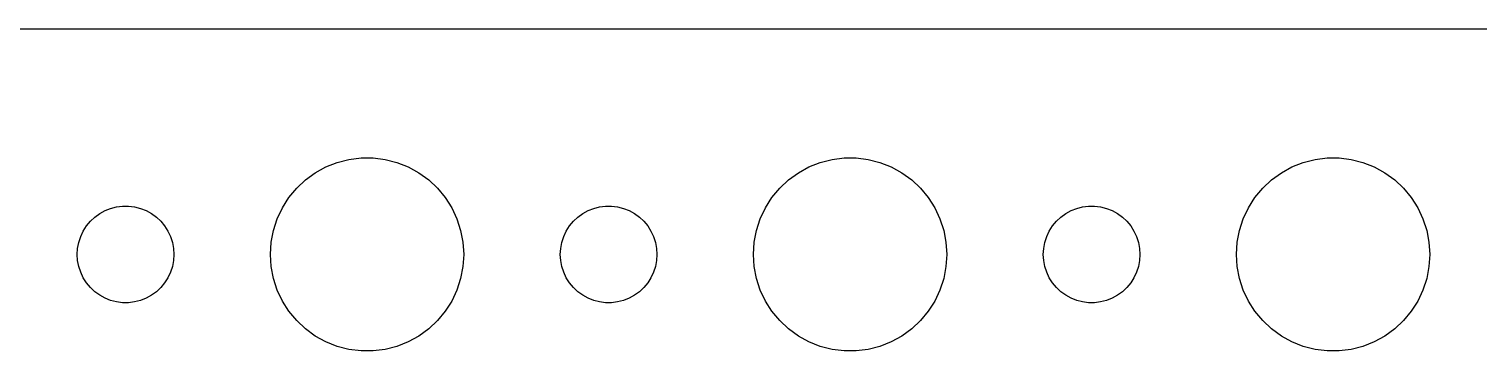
# Model space of a CAD drawing. Header units: metres. Extents: x -180 to 180, y -22 to 22.
# Drawn here: x -93 to -48, y 12.01 to 21.99 of the extents above; entities that cross this region are included whole.
import ezdxf

# ---------------------------------------------------------------- set-up
doc = ezdxf.new("R2010")
doc.units = ezdxf.units.M

msp = doc.modelspace()

# ---------------------------------------------------------------- linework, layer by layer
for p, q in [((174.814, 21.9901), (-174.814, 21.9901)), ((-84.1075, 17.533), (-83.7773, 17.7145)), ((-83.7773, 17.7145), (-83.427, 17.8532)), ((-83.427, 17.8532), (-83.0621, 17.9469)), ((-83.0621, 17.9469), (-82.6884, 17.9941)), ((-82.6884, 17.9941), (-82.3116, 17.9941)), ((-82.3116, 17.9941), (-81.9379, 17.9469)), ((-81.9379, 17.9469), (-81.573, 17.8532)), ((-81.573, 17.8532), (-81.2227, 17.7145)), ((-81.2227, 17.7145), (-80.8925, 17.533)), ((-69.1075, 17.533), (-68.7773, 17.7145)), ((-68.7773, 17.7145), (-68.427, 17.8532)), ((-68.427, 17.8532), (-68.0621, 17.9469)), ((-68.0621, 17.9469), (-67.6884, 17.9941)), ((-67.6884, 17.9941), (-67.3116, 17.9941)), ((-67.3116, 17.9941), (-66.9379, 17.9469)), ((-66.9379, 17.9469), (-66.573, 17.8532)), ((-66.573, 17.8532), (-66.2227, 17.7145)), ((-66.2227, 17.7145), (-65.8925, 17.533)), ((-54.1075, 17.533), (-53.7773, 17.7145)), ((-53.7773, 17.7145), (-53.427, 17.8532)), ((-53.427, 17.8532), (-53.0621, 17.9469)), ((-53.0621, 17.9469), (-52.6884, 17.9941)), ((-52.6884, 17.9941), (-52.3116, 17.9941)), ((-52.3116, 17.9941), (-51.9379, 17.9469)), ((-51.9379, 17.9469), (-51.5729, 17.8532)), ((-51.5729, 17.8532), (-51.2227, 17.7145)), ((-51.2227, 17.7145), (-50.8925, 17.533)), ((-84.6869, 17.0536), (-84.4123, 17.3115)), ((-84.4123, 17.3115), (-84.1075, 17.533)), ((-80.8925, 17.533), (-80.5877, 17.3115)), ((-80.5877, 17.3115), (-80.3131, 17.0536)), ((-69.6869, 17.0536), (-69.4123, 17.3115)), ((-69.4123, 17.3115), (-69.1075, 17.533)), ((-65.8925, 17.533), (-65.5877, 17.3115)), ((-65.5877, 17.3115), (-65.3131, 17.0536)), ((-54.6869, 17.0536), (-54.4123, 17.3115)), ((-54.4123, 17.3115), (-54.1075, 17.533)), ((-50.8925, 17.533), (-50.5877, 17.3115)), ((-50.5877, 17.3115), (-50.3131, 17.0536)), ((-85.1289, 16.4453), (-84.927, 16.7634)), ((-84.927, 16.7634), (-84.6869, 17.0536)), ((-80.3131, 17.0536), (-80.073, 16.7634)), ((-80.073, 16.7634), (-79.8711, 16.4453)), ((-70.1289, 16.4453), (-69.927, 16.7634)), ((-69.927, 16.7634), (-69.6869, 17.0536)), ((-65.3131, 17.0536), (-65.073, 16.7634)), ((-65.073, 16.7634), (-64.8711, 16.4453)), ((-55.1289, 16.4453), (-54.927, 16.7634)), ((-54.927, 16.7634), (-54.6869, 17.0536)), ((-50.3131, 17.0536), (-50.0729, 16.7634)), ((-50.0729, 16.7634), (-49.8711, 16.4453)), ((-90.9561, 16.1558), (-90.8037, 16.2665)), ((-90.8037, 16.2665), (-90.6387, 16.3572)), ((-90.6387, 16.3572), (-90.4635, 16.4266)), ((-90.4635, 16.4266), (-90.2811, 16.4734)), ((-90.2811, 16.4734), (-90.0942, 16.497)), ((-90.0942, 16.497), (-89.9058, 16.497)), ((-89.9058, 16.497), (-89.7189, 16.4734)), ((-89.7189, 16.4734), (-89.5365, 16.4266)), ((-89.5365, 16.4266), (-89.3613, 16.3572)), ((-89.3613, 16.3572), (-89.1963, 16.2665)), ((-89.1963, 16.2665), (-89.0439, 16.1558)), ((-85.2893, 16.1044), (-85.1289, 16.4453)), ((-79.8711, 16.4453), (-79.7107, 16.1044)), ((-75.9561, 16.1558), (-75.8037, 16.2665)), ((-75.8037, 16.2665), (-75.6387, 16.3572)), ((-75.6387, 16.3572), (-75.4635, 16.4266)), ((-75.4635, 16.4266), (-75.2811, 16.4734)), ((-75.2811, 16.4734), (-75.0942, 16.497)), ((-75.0942, 16.497), (-74.9058, 16.497)), ((-74.9058, 16.497), (-74.7189, 16.4734)), ((-74.7189, 16.4734), (-74.5365, 16.4266)), ((-74.5365, 16.4266), (-74.3613, 16.3572)), ((-74.3613, 16.3572), (-74.1963, 16.2665)), ((-74.1963, 16.2665), (-74.0439, 16.1558)), ((-70.2893, 16.1044), (-70.1289, 16.4453)), ((-64.8711, 16.4453), (-64.7107, 16.1044)), ((-60.9561, 16.1558), (-60.8037, 16.2665)), ((-60.8037, 16.2665), (-60.6387, 16.3572)), ((-60.6387, 16.3572), (-60.4635, 16.4266)), ((-60.4635, 16.4266), (-60.2811, 16.4734)), ((-60.2811, 16.4734), (-60.0942, 16.497)), ((-60.0942, 16.497), (-59.9058, 16.497)), ((-59.9058, 16.497), (-59.7189, 16.4734)), ((-59.7189, 16.4734), (-59.5365, 16.4266)), ((-59.5365, 16.4266), (-59.3613, 16.3572)), ((-59.3613, 16.3572), (-59.1963, 16.2665)), ((-59.1963, 16.2665), (-59.0439, 16.1558)), ((-55.2893, 16.1044), (-55.1289, 16.4453)), ((-49.8711, 16.4453), (-49.7107, 16.1044)), ((-91.3145, 15.7226), (-91.2135, 15.8817)), ((-91.2135, 15.8817), (-91.0934, 16.0268)), ((-91.0934, 16.0268), (-90.9561, 16.1558)), ((-89.0439, 16.1558), (-88.9065, 16.0268)), ((-88.9065, 16.0268), (-88.7865, 15.8817)), ((-88.7865, 15.8817), (-88.6855, 15.7226)), ((-85.4057, 15.7461), (-85.2893, 16.1044)), ((-79.7107, 16.1044), (-79.5943, 15.7461)), ((-76.3145, 15.7226), (-76.2135, 15.8817)), ((-76.2135, 15.8817), (-76.0934, 16.0268)), ((-76.0934, 16.0268), (-75.9561, 16.1558)), ((-74.0439, 16.1558), (-73.9065, 16.0268)), ((-73.9065, 16.0268), (-73.7865, 15.8817)), ((-73.7865, 15.8817), (-73.6855, 15.7226)), ((-70.4057, 15.7461), (-70.2893, 16.1044)), ((-64.7107, 16.1044), (-64.5943, 15.7461)), ((-61.3145, 15.7226), (-61.2135, 15.8817)), ((-61.2135, 15.8817), (-61.0934, 16.0268)), ((-61.0934, 16.0268), (-60.9561, 16.1558)), ((-59.0439, 16.1558), (-58.9065, 16.0268)), ((-58.9065, 16.0268), (-58.7865, 15.8817)), ((-58.7865, 15.8817), (-58.6855, 15.7226)), ((-55.4057, 15.7461), (-55.2893, 16.1044)), ((-49.7107, 16.1044), (-49.5942, 15.7461)), ((-91.4882, 15.188), (-91.4529, 15.373)), ((-91.4529, 15.373), (-91.3947, 15.5522)), ((-91.3947, 15.5522), (-91.3145, 15.7226)), ((-88.6855, 15.7226), (-88.6053, 15.5522)), ((-88.6053, 15.5522), (-88.5471, 15.373)), ((-88.5471, 15.373), (-88.5118, 15.188)), ((-85.5, 15), (-85.4763, 15.376)), ((-85.4763, 15.376), (-85.4057, 15.7461)), ((-79.5943, 15.7461), (-79.5237, 15.376)), ((-79.5237, 15.376), (-79.5, 15)), ((-76.4882, 15.188), (-76.4529, 15.373)), ((-76.4529, 15.373), (-76.3947, 15.5522)), ((-76.3947, 15.5522), (-76.3145, 15.7226)), ((-73.6855, 15.7226), (-73.6053, 15.5522)), ((-73.6053, 15.5522), (-73.5471, 15.373)), ((-73.5471, 15.373), (-73.5118, 15.188)), ((-70.5, 15), (-70.4763, 15.376)), ((-70.4763, 15.376), (-70.4057, 15.7461)), ((-64.5943, 15.7461), (-64.5237, 15.376)), ((-64.5237, 15.376), (-64.5, 15)), ((-61.4882, 15.188), (-61.4529, 15.373)), ((-61.4529, 15.373), (-61.3947, 15.5522)), ((-61.3947, 15.5522), (-61.3145, 15.7226)), ((-58.6855, 15.7226), (-58.6053, 15.5522)), ((-58.6053, 15.5522), (-58.5471, 15.373)), ((-58.5471, 15.373), (-58.5118, 15.188)), ((-55.5, 15), (-55.4763, 15.376)), ((-55.4763, 15.376), (-55.4057, 15.7461)), ((-49.5942, 15.7461), (-49.5237, 15.376)), ((-49.5237, 15.376), (-49.5, 15)), ((-91.5, 15), (-91.4882, 15.188)), ((-91.4882, 14.812), (-91.5, 15)), ((-88.5118, 15.188), (-88.5, 15)), ((-88.5, 15), (-88.5118, 14.812)), ((-85.4763, 14.624), (-85.5, 15)), ((-79.5, 15), (-79.5237, 14.624)), ((-76.5, 15), (-76.4882, 15.188)), ((-76.4882, 14.812), (-76.5, 15)), ((-73.5118, 15.188), (-73.5, 15)), ((-73.5, 15), (-73.5118, 14.812)), ((-70.4763, 14.624), (-70.5, 15)), ((-64.5, 15), (-64.5237, 14.624)), ((-61.5, 15), (-61.4882, 15.188)), ((-61.4882, 14.812), (-61.5, 15)), ((-58.5118, 15.188), (-58.5, 15)), ((-58.5, 15), (-58.5118, 14.812)), ((-55.4763, 14.624), (-55.5, 15)), ((-49.5, 15), (-49.5237, 14.624)), ((-91.4529, 14.627), (-91.4882, 14.812)), ((-91.3947, 14.4478), (-91.4529, 14.627)), ((-91.3145, 14.2774), (-91.3947, 14.4478)), ((-88.6053, 14.4478), (-88.6855, 14.2774)), ((-88.5471, 14.627), (-88.6053, 14.4478)), ((-88.5118, 14.812), (-88.5471, 14.627)), ((-85.4057, 14.2539), (-85.4763, 14.624)), ((-79.5237, 14.624), (-79.5943, 14.2539)), ((-76.4529, 14.627), (-76.4882, 14.812)), ((-76.3947, 14.4478), (-76.4529, 14.627)), ((-76.3145, 14.2774), (-76.3947, 14.4478)), ((-73.6053, 14.4478), (-73.6855, 14.2774)), ((-73.5471, 14.627), (-73.6053, 14.4478)), ((-73.5118, 14.812), (-73.5471, 14.627)), ((-70.4057, 14.2539), (-70.4763, 14.624)), ((-64.5237, 14.624), (-64.5943, 14.2539)), ((-61.4529, 14.627), (-61.4882, 14.812)), ((-61.3947, 14.4478), (-61.4529, 14.627)), ((-61.3145, 14.2774), (-61.3947, 14.4478)), ((-58.6053, 14.4478), (-58.6855, 14.2774)), ((-58.5471, 14.627), (-58.6053, 14.4478)), ((-58.5118, 14.812), (-58.5471, 14.627)), ((-55.4057, 14.2539), (-55.4763, 14.624)), ((-49.5237, 14.624), (-49.5942, 14.2539)), ((-91.2135, 14.1183), (-91.3145, 14.2774)), ((-91.0934, 13.9732), (-91.2135, 14.1183)), ((-90.9561, 13.8442), (-91.0934, 13.9732)), ((-88.9065, 13.9732), (-89.0439, 13.8442)), ((-88.7865, 14.1183), (-88.9065, 13.9732)), ((-88.6855, 14.2774), (-88.7865, 14.1183)), ((-85.2893, 13.8956), (-85.4057, 14.2539)), ((-79.5943, 14.2539), (-79.7107, 13.8956)), ((-76.2135, 14.1183), (-76.3145, 14.2774)), ((-76.0934, 13.9732), (-76.2135, 14.1183)), ((-75.9561, 13.8442), (-76.0934, 13.9732)), ((-73.9065, 13.9732), (-74.0439, 13.8442)), ((-73.7865, 14.1183), (-73.9065, 13.9732)), ((-73.6855, 14.2774), (-73.7865, 14.1183)), ((-70.2893, 13.8956), (-70.4057, 14.2539)), ((-64.5943, 14.2539), (-64.7107, 13.8956)), ((-61.2135, 14.1183), (-61.3145, 14.2774)), ((-61.0934, 13.9732), (-61.2135, 14.1183)), ((-60.9561, 13.8442), (-61.0934, 13.9732)), ((-58.9065, 13.9732), (-59.0439, 13.8442)), ((-58.7865, 14.1183), (-58.9065, 13.9732)), ((-58.6855, 14.2774), (-58.7865, 14.1183)), ((-55.2893, 13.8956), (-55.4057, 14.2539)), ((-49.5942, 14.2539), (-49.7107, 13.8956)), ((-90.8037, 13.7335), (-90.9561, 13.8442)), ((-90.6387, 13.6427), (-90.8037, 13.7335)), ((-90.4635, 13.5734), (-90.6387, 13.6427)), ((-90.2811, 13.5266), (-90.4635, 13.5734)), ((-90.0942, 13.5029), (-90.2811, 13.5266)), ((-89.9058, 13.5029), (-90.0942, 13.5029)), ((-89.7189, 13.5266), (-89.9058, 13.5029)), ((-89.5365, 13.5734), (-89.7189, 13.5266)), ((-89.3613, 13.6427), (-89.5365, 13.5734)), ((-89.1963, 13.7335), (-89.3613, 13.6427)), ((-89.0439, 13.8442), (-89.1963, 13.7335)), ((-85.1289, 13.5547), (-85.2893, 13.8956)), ((-84.927, 13.2366), (-85.1289, 13.5547)), ((-79.8711, 13.5547), (-80.073, 13.2366)), ((-79.7107, 13.8956), (-79.8711, 13.5547)), ((-75.8037, 13.7335), (-75.9561, 13.8442)), ((-75.6387, 13.6427), (-75.8037, 13.7335)), ((-75.4635, 13.5734), (-75.6387, 13.6427)), ((-75.2811, 13.5266), (-75.4635, 13.5734)), ((-75.0942, 13.5029), (-75.2811, 13.5266)), ((-74.9058, 13.5029), (-75.0942, 13.5029)), ((-74.7189, 13.5266), (-74.9058, 13.5029)), ((-74.5365, 13.5734), (-74.7189, 13.5266)), ((-74.3613, 13.6427), (-74.5365, 13.5734)), ((-74.1963, 13.7335), (-74.3613, 13.6427)), ((-74.0439, 13.8442), (-74.1963, 13.7335)), ((-70.1289, 13.5547), (-70.2893, 13.8956)), ((-69.927, 13.2366), (-70.1289, 13.5547)), ((-64.8711, 13.5547), (-65.073, 13.2366)), ((-64.7107, 13.8956), (-64.8711, 13.5547)), ((-60.8037, 13.7335), (-60.9561, 13.8442)), ((-60.6387, 13.6427), (-60.8037, 13.7335)), ((-60.4635, 13.5734), (-60.6387, 13.6427)), ((-60.2811, 13.5266), (-60.4635, 13.5734)), ((-60.0942, 13.5029), (-60.2811, 13.5266)), ((-59.9058, 13.5029), (-60.0942, 13.5029)), ((-59.7189, 13.5266), (-59.9058, 13.5029)), ((-59.5365, 13.5734), (-59.7189, 13.5266)), ((-59.3613, 13.6427), (-59.5365, 13.5734)), ((-59.1963, 13.7335), (-59.3613, 13.6427)), ((-59.0439, 13.8442), (-59.1963, 13.7335)), ((-55.1289, 13.5547), (-55.2893, 13.8956)), ((-54.927, 13.2366), (-55.1289, 13.5547)), ((-49.8711, 13.5547), (-50.0729, 13.2366)), ((-49.7107, 13.8956), (-49.8711, 13.5547)), ((-84.6869, 12.9464), (-84.927, 13.2366)), ((-80.073, 13.2366), (-80.3131, 12.9464)), ((-69.6869, 12.9464), (-69.927, 13.2366)), ((-65.073, 13.2366), (-65.3131, 12.9464)), ((-54.6869, 12.9464), (-54.927, 13.2366)), ((-50.0729, 13.2366), (-50.3131, 12.9464)), ((-84.4123, 12.6884), (-84.6869, 12.9464)), ((-84.1075, 12.467), (-84.4123, 12.6884)), ((-80.5877, 12.6884), (-80.8925, 12.467)), ((-80.3131, 12.9464), (-80.5877, 12.6884)), ((-69.4123, 12.6884), (-69.6869, 12.9464)), ((-69.1075, 12.467), (-69.4123, 12.6884)), ((-65.5877, 12.6884), (-65.8925, 12.467)), ((-65.3131, 12.9464), (-65.5877, 12.6884)), ((-54.4123, 12.6884), (-54.6869, 12.9464)), ((-54.1075, 12.467), (-54.4123, 12.6884)), ((-50.5877, 12.6884), (-50.8925, 12.467)), ((-50.3131, 12.9464), (-50.5877, 12.6884)), ((-83.7773, 12.2855), (-84.1075, 12.467)), ((-83.427, 12.1468), (-83.7773, 12.2855)), ((-81.2227, 12.2855), (-81.573, 12.1468)), ((-80.8925, 12.467), (-81.2227, 12.2855)), ((-68.7773, 12.2855), (-69.1075, 12.467)), ((-68.427, 12.1468), (-68.7773, 12.2855)), ((-66.2227, 12.2855), (-66.573, 12.1468)), ((-65.8925, 12.467), (-66.2227, 12.2855)), ((-53.7773, 12.2855), (-54.1075, 12.467)), ((-53.427, 12.1468), (-53.7773, 12.2855)), ((-51.2227, 12.2855), (-51.5729, 12.1468)), ((-50.8925, 12.467), (-51.2227, 12.2855)), ((-83.0621, 12.0531), (-83.427, 12.1468)), ((-82.6884, 12.0059), (-83.0621, 12.0531)), ((-82.3116, 12.0059), (-82.6884, 12.0059)), ((-81.9379, 12.0531), (-82.3116, 12.0059)), ((-81.573, 12.1468), (-81.9379, 12.0531)), ((-68.0621, 12.0531), (-68.427, 12.1468)), ((-67.6884, 12.0059), (-68.0621, 12.0531)), ((-67.3116, 12.0059), (-67.6884, 12.0059)), ((-66.9379, 12.0531), (-67.3116, 12.0059)), ((-66.573, 12.1468), (-66.9379, 12.0531)), ((-53.0621, 12.0531), (-53.427, 12.1468)), ((-52.6884, 12.0059), (-53.0621, 12.0531)), ((-52.3116, 12.0059), (-52.6884, 12.0059)), ((-51.9379, 12.0531), (-52.3116, 12.0059)), ((-51.5729, 12.1468), (-51.9379, 12.0531))]:
    msp.add_line(p, q)

doc.saveas('drawing.dxf')
